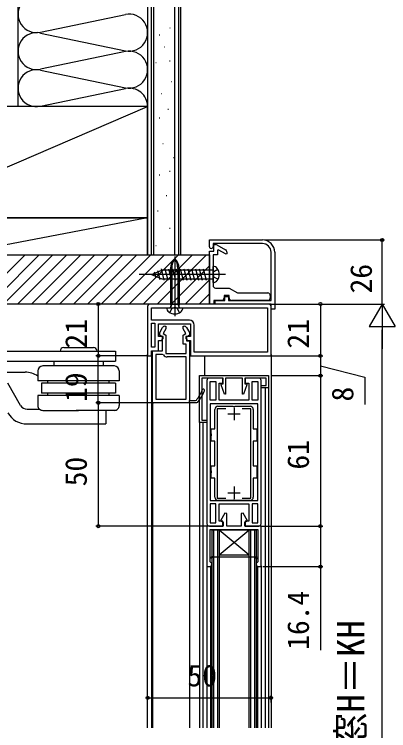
# Model space of a CAD drawing. Units: millimetres, scale not verified. Extents: x -525 to 525, y -782 to 777.
# Drawn here: x -375 to -223.3, y 299.9 to 590.2 of the extents above; entities that cross this region are included whole.
import ezdxf
from ezdxf.enums import TextEntityAlignment as Align

# ---------------------------------------------------------------- set-up
doc = ezdxf.new("R2010")
doc.units = ezdxf.units.MM
doc.header["$LTSCALE"] = 4
for name, color, linetype in [('0-2_YKK_11', 7, 'Continuous'), ('0-3_YKK_12', 2, 'Continuous'), ('0-4_YKK_13', 4, 'Continuous'), ('0-6_YKK_D', 6, 'Continuous'), ('0-8_YSS_K', 3, 'Continuous'), ('0-9_YSS_KE', 3, 'Continuous')]:
    doc.layers.add(name, color=color, linetype=linetype)
doc.styles.add('ＭＳ ゴシック', font='')
doc.styles.get('ＭＳ ゴシック').set_extended_font_data('MS Gothic')

msp = doc.modelspace()

# ---------------------------------------------------------------- linework, layer by layer
at = {"layer": '0-2_YKK_11'}
for p, q in [((-292.964, 496.826), (-289.421, 494.78)), ((-271.296, 476.259), (-271.296, 475.259)), ((-272.296, 474.259), (-286.996, 474.259)), ((-272, 472.76), (-320, 472.76)), ((-297, 441.76), (-297, 383.76)), ((-275, 383.76), (-275, 441.76)), ((-286, 430.76), (-286, 425.76)), ((-288.5, 428.26), (-283.5, 428.26)), ((-286, 398.76), (-286, 393.76)), ((-288.5, 396.26), (-283.5, 396.26)), ((-295.214, 370.16), (-294.875, 370.356)), ((-294.625, 369.923), (-294.625, 369.923))]:
    msp.add_line(p, q, dxfattribs=at)
for points in [[(-295.996, 496.009), (-295.996, 498.759), (-274.496, 498.759)], [(-295.996, 472.759), (-295.996, 494.259), (-294.196, 494.259), (-294.196, 496.959), (-293.464, 496.959)], [(-274.496, 497.259), (-294.496, 497.259), (-294.496, 496.009)], [(-288.921, 493.914), (-288.921, 493.106), (-289.221, 492.933), (-292.396, 494.766), (-292.696, 494.592), (-292.696, 492.759), (-294.496, 492.759), (-294.496, 485.43), (-294.639, 485.239), (-294.639, 484.28), (-294.496, 484.089), (-294.496, 480.259)], [(-269.496, 493.759), (-269.496, 470.759), (-270.996, 470.759), (-270.996, 472.759), (-293.696, 472.759), (-293.696, 474.259), (-289.696, 474.259), (-289.696, 475.759), (-288.196, 475.759), (-288.196, 474.259), (-270.996, 474.259), (-270.996, 493.759)], [(-293.496, 479.259), (-287.996, 479.259), (-284.532, 477.259), (-272.296, 477.259)], [(-287.996, 475.259), (-287.996, 476.259), (-289.996, 476.259), (-289.996, 475.259)], [(-290.996, 474.259), (-294.196, 474.259), (-294.196, 472.759), (-295.996, 472.759)], [(-321, 471.76), (-321, 451.76), (-319.5, 451.76), (-319.5, 453.76), (-316.6, 453.76), (-316.6, 458.06), (-315.4, 458.06), (-314.7, 458.76), (-314.7, 459.56), (-316.6, 459.56), (-316.6, 464.76), (-303.6, 464.76), (-303.6, 459.56), (-305.5, 459.56), (-305.5, 458.76), (-304.8, 458.06), (-303.6, 458.06), (-303.6, 451.76), (-271, 451.76), (-271, 471.76)], [(-319.5, 471.26), (-272.5, 471.26), (-272.5, 453.26), (-302.1, 453.26), (-302.1, 458.06), (-302.1, 464.26)], [(-304.1, 466.26), (-319.5, 466.26), (-319.5, 471.26)], [(-300.848, 432.929), (-301.223, 432.76), (-319.1, 432.76), (-319.1, 453.76), (-315, 453.76), (-315, 459.36), (-316.1, 460.13), (-316.1, 461.223), (-314.924, 463.26)], [(-314.058, 463.76), (-313.6, 463.76), (-313.6, 462.753), (-314.695, 460.856), (-313.6, 460.089), (-313.6, 452.76), (-305.4, 452.76), (-305.4, 456.46), (-306.6, 456.46), (-306.6, 460.089), (-305.505, 460.856), (-306.6, 462.753), (-306.6, 463.76), (-306.142, 463.76)], [(-305.276, 463.26), (-304.1, 461.223), (-304.1, 460.13), (-305.2, 459.36), (-305.2, 457.86), (-304, 457.86)], [(-304, 457.86), (-304, 433.66), (-301.638, 433.66), (-301.253, 433.841)], [(-317.7, 452.36), (-317.7, 434.16), (-305.4, 434.16), (-305.4, 451.36), (-313.1, 451.36)], [(-314.643, 452.152), (-315.049, 452.36), (-317.7, 452.36)], [(-276, 442.76), (-281.5, 442.76), (-281.5, 440.76), (-280, 440.76), (-280, 433.76), (-292, 433.76), (-292, 440.76), (-290.5, 440.76), (-290.5, 442.76), (-296, 442.76)], [(-300.848, 432.929), (-301.223, 432.76), (-304, 432.76), (-304, 433.66), (-301.638, 433.66), (-301.253, 433.841)], [(-293.8, 394.46), (-293.8, 402.26), (-295.3, 402.26), (-295.3, 404.302), (-295.18, 404.485), (-295.18, 405.035), (-295.3, 405.218), (-295.3, 407.26), (-293.8, 407.26), (-293.8, 417.26), (-295.3, 417.26), (-295.3, 419.302), (-295.18, 419.485), (-295.18, 420.035), (-295.3, 420.218), (-295.3, 422.26), (-293.8, 422.26), (-293.8, 430.06)], [(-289.336, 430.36), (-292.8, 430.36), (-292.8, 394.16), (-289.336, 394.16)], [(-292.5, 431.36), (-286.458, 431.36), (-286.275, 431.24), (-285.725, 431.24), (-285.542, 431.36), (-279.5, 431.36)], [(-282.664, 394.16), (-279.2, 394.16), (-279.2, 430.36), (-282.664, 430.36)], [(-278.2, 430.06), (-278.2, 422.26), (-276.7, 422.26), (-276.7, 420.218), (-276.82, 420.035), (-276.82, 419.485), (-276.7, 419.302), (-276.7, 417.26), (-278.2, 417.26)], [(-278.2, 417.26), (-278.2, 407.26), (-276.7, 407.26), (-276.7, 405.218), (-276.82, 405.035), (-276.82, 404.485), (-276.7, 404.302), (-276.7, 402.26), (-278.2, 402.26), (-278.2, 394.46)], [(-279.5, 393.16), (-285.542, 393.16), (-285.725, 393.28), (-286.275, 393.28), (-286.458, 393.16), (-292.5, 393.16)], [(-296, 382.76), (-290.5, 382.76), (-290.5, 384.76), (-292, 384.76), (-292, 391.76), (-280, 391.76), (-280, 384.76), (-281.5, 384.76), (-281.5, 382.76), (-276, 382.76)], [(-276, 366.36), (-275, 366.36), (-275, 382.76), (-281.65, 382.76), (-281.65, 384.313), (-280.529, 384.96), (-282.309, 388.042), (-283.05, 387.844), (-283.05, 382.76), (-288.95, 382.76), (-288.95, 387.844), (-289.691, 388.042), (-291.471, 384.96), (-290.35, 384.313), (-290.35, 382.76), (-297, 382.76), (-297, 366.36), (-296, 366.36)], [(-295.6, 381.36), (-276.4, 381.36), (-276.4, 370.16), (-276.4, 369.36), (-276.4, 368.335), (-276.775, 367.851), (-277, 367.56), (-277, 367.36)], [(-295, 367.36), (-295, 367.56), (-295.225, 367.851), (-295.6, 368.335), (-295.6, 369.36), (-295.6, 370.16), (-295.6, 381.36)], [(-294.875, 370.356), (-295.214, 370.16), (-295.214, 370.16)], [(-276.786, 370.16), (-294.875, 370.356), (-276.4, 370.16)], [(-276.4, 369.36), (-277.375, 369.923), (-277.125, 370.356), (-276.786, 370.16), (-276.786, 370.16)]]:
    msp.add_lwpolyline(points, dxfattribs=at)
for points in [[(-319.5, 455.26), (-319.5, 465.06), (-318.1, 465.06), (-318.1, 455.26)], [(-300, 443.76), (-272, 443.76), (-272, 438.76), (-275, 438.76), (-275, 439.76), (-273, 439.76), (-273, 442.76), (-281.6, 442.76), (-281.6, 440.46), (-280.8, 440.46), (-280.8, 439.96), (-282.1, 436.222), (-282.6, 436.307), (-282.6, 442.76), (-289.4, 442.76), (-289.4, 436.306), (-289.9, 436.222), (-291.2, 439.96), (-291.2, 440.46), (-290.4, 440.46), (-290.4, 442.76), (-299, 442.76), (-299, 425.76), (-297, 425.76), (-297, 424.76), (-300, 424.76)], [(-293.4, 441.36), (-293.4, 433.76), (-295.6, 433.76), (-295.6, 441.36)], [(-276.4, 441.36), (-276.4, 433.76), (-278.6, 433.76), (-278.6, 441.36)], [(-276.4, 393.16), (-276.4, 432.36), (-295.6, 432.36), (-295.6, 393.16)], [(-293.4, 384.16), (-293.4, 391.76), (-295.6, 391.76), (-295.6, 384.16)], [(-276.4, 384.16), (-276.4, 391.76), (-278.6, 391.76), (-278.6, 384.16)]]:
    msp.add_lwpolyline(points, close=True, dxfattribs=at)
for centre, radius, start, end in [((-293.464, 495.959), 1, 60.00006, 90.00007), ((-274.496, 493.759), 5, 360, 89.99998), ((-274.496, 493.759), 3.5, 359.99995, 89.99993), ((-295.246, 496.009), 0.75, 179.99999, 0.00001), ((-289.921, 493.914), 1, 359.99997, 60), ((-293.496, 480.259), 1, 179.99995, 269.99999), ((-272.296, 476.259), 1, 359.99998, 89.99996), ((-290.996, 475.259), 1, 270.00004, 0.00002), ((-286.996, 475.259), 1, 179.99998, 270.00002), ((-272.296, 475.259), 1, 270.00004, 0.00002), ((-320, 471.76), 1, 90.00001, 179.99999), ((-272, 471.76), 1, 0.00001, 89.99999), ((-304.1, 464.26), 2, 0.00001, 89.99999), ((-314.058, 462.76), 1, 90, 150.00002), ((-306.142, 462.76), 1, 29.99998, 90), ((-313.1, 453.26), 1.9, 215.68531, 269.99999), ((-296, 441.76), 1, 90.00001, 179.99999), ((-276, 441.76), 1, 0.00001, 89.99999), ((-312.099, 442.85), 14.1, 320.28516, 339.73341), ((-312.099, 442.85), 14.1, 320.28516, 339.73341), ((-312.099, 442.85), 15, 318.5951, 339.7334), ((-312.099, 442.85), 15, 318.5951, 339.7334), ((-298.45, 437.81), 0.45, 339.73339, 159.73341), ((-298.45, 437.81), 0.45, 339.73339, 159.73341), ((-292.5, 430.06), 1.3, 90.00001, 179.99999), ((-279.5, 430.06), 1.3, 0.00001, 89.99999), ((-292.5, 394.46), 1.3, 180.00001, 269.99999), ((-279.5, 394.46), 1.3, 270.00001, 359.99999), ((-296, 383.76), 1, 180.00001, 269.99999), ((-276, 383.76), 1, 270.00001, 359.99999), ((-295.237, 370.258), 0.376, 195.12324, 15.12326), ((-294.75, 370.139), 0.25, 299.99992, 119.99994), ((-296, 367.36), 1, 270.00001, 359.99999), ((-276, 367.36), 1, 180.00001, 269.99999)]:
    msp.add_arc(centre, radius, start, end, dxfattribs=at)
at = {"layer": '0-3_YKK_12'}
for p, q in [((-321, 301.01), (-321, 452.26)), ((-319.5, 452.26), (-319.5, 301.01)), ((-297.999, 451.76), (-297.999, 443.76)), ((-271, 452.26), (-271, 301.01)), ((-273.4, 438.76), (-273.4, 301.01)), ((-272, 439.06), (-272, 301.01)), ((-319.1, 432.76), (-319.1, 301.01)), ((-319.1, 432.76), (-318.6, 432.76)), ((-304, 432.76), (-304, 301.01)), ((-300, 425.06), (-300, 301.01)), ((-298.601, 424.76), (-298.601, 301.01)), ((-295, 381.16), (-295, 301.01)), ((-277, 381.16), (-295, 381.16)), ((-294.3, 381.16), (-294.3, 301.01)), ((-292.7, 381.16), (-292.7, 301.01)), ((-292, 381.16), (-292, 301.01)), ((-292, 371.16), (-280, 381.16)), ((-280, 381.16), (-280, 301.01)), ((-279.3, 381.16), (-279.3, 301.01)), ((-277.7, 381.16), (-277.7, 301.01)), ((-277, 381.16), (-277, 301.01)), ((-296.999, 366.638), (-297, 301.01)), ((-295.499, 366.494), (-295.5, 301.01)), ((-276.5, 366.494), (-276.5, 301.01)), ((-275, 366.66), (-275, 301.01))]:
    msp.add_line(p, q, dxfattribs=at)
msp.add_lwpolyline([(-292, 371.16), (-280, 371.16), (-292, 381.16)], dxfattribs=at)
at = {"layer": '0-4_YKK_13'}
for p, q in [((-310, 492.038), (-310, 467.886)), ((-294.496, 481.509), (-294.496, 488.009)), ((-319.496, 484.759), (-315.271, 486.509)), ((-318.385, 485.815), (-317.749, 483.441)), ((-316.988, 486.394), (-316.002, 482.717)), ((-315.59, 486.973), (-314.381, 482.459)), ((-294.496, 486.509), (-315.271, 486.509)), ((-314.06, 487.059), (-312.828, 482.459)), ((-312.507, 487.059), (-311.275, 482.459)), ((-311.746, 487.235), (-311.746, 472.66)), ((-311.218, 487.235), (-311.218, 472.66)), ((-310.954, 487.059), (-309.722, 482.459)), ((-309.401, 487.059), (-308.169, 482.459)), ((-308.782, 487.235), (-308.782, 472.66)), ((-308.254, 487.235), (-308.254, 472.66)), ((-307.849, 487.059), (-306.616, 482.459)), ((-306.296, 487.059), (-305.063, 482.459)), ((-304.743, 487.059), (-303.51, 482.459)), ((-303.19, 487.059), (-301.957, 482.459)), ((-301.637, 487.059), (-300.404, 482.459)), ((-300.084, 487.059), (-298.851, 482.459)), ((-298.531, 487.059), (-297.298, 482.459)), ((-294.496, 484.759), (-294.224, 485.852)), ((-292.504, 486.709), (-294.224, 485.852)), ((-289.496, 484.759), (-324.496, 484.759)), ((-319.496, 484.759), (-315.271, 483.009)), ((-315.271, 483.009), (-294.496, 483.009)), ((-294.496, 484.759), (-294.224, 483.667)), ((-292.504, 482.809), (-294.224, 483.667)), ((-313.25, 471.26), (-312.08, 471.26)), ((-311.746, 472.66), (-308.254, 472.66)), ((-311.746, 472.66), (-311.589, 471.856)), ((-311.218, 472.66), (-311.61, 471.588)), ((-308.782, 472.66), (-308.39, 471.588)), ((-308.254, 472.66), (-308.411, 471.856)), ((-393, 453.663), (-334, 453.663)), ((-358, 453.663), (-340, 453.663)), ((-355, 455.163), (-343, 455.163)), ((-334, 453.663), (-334, 449.663)), ((-393, 449.663), (-341.997, 449.663)), ((-343.215, 447.663), (-363.533, 447.663)), ((-359, 449.663), (-359, 447.663)), ((-334.5, 447.663), (-344.668, 447.663)), ((-344.554, 449.663), (-334, 449.663)), ((-339, 449.663), (-339, 447.663)), ((-413.999, 445.163), (-370.605, 445.163)), ((-365.5, 445.663), (-365.5, 441.663)), ((-332.5, 445.663), (-332.5, 441.663)), ((-358.065, 441.663), (-365.5, 441.663)), ((-361.385, 440.663), (-361.385, 441.663)), ((-332.5, 441.663), (-359.868, 441.663)), ((-336.615, 440.663), (-336.615, 441.663)), ((-372.471, 431.663), (-377.667, 440.663)), ((-358.18, 440.663), (-364, 440.663)), ((-364, 440.663), (-364, 436.663)), ((-334, 440.663), (-359.868, 440.663)), ((-334, 440.663), (-334, 436.663)), ((-332.5, 435.663), (-365.5, 435.663)), ((-365.5, 435.663), (-365.5, 431.663)), ((-358.123, 436.663), (-364, 436.663)), ((-361.385, 435.663), (-361.385, 436.663)), ((-358.123, 435.663), (-359.978, 435.663)), ((-334, 436.663), (-359.868, 436.663)), ((-336.615, 435.663), (-336.615, 436.663)), ((-332.5, 435.663), (-332.5, 431.663)), ((-369.873, 430.163), (-364.823, 430.163)), ((-363.5, 429.663), (-349, 429.663)), ((-334.5, 429.663), (-349.991, 429.663)), ((-337.949, 429.663), (-337.949, 424.163)), ((-369.873, 424.163), (-337.949, 424.163))]:
    msp.add_line(p, q, dxfattribs=at)
for points in [[(-312.08, 471.26), (-307.92, 471.26), (-306.75, 471.26)], [(-311.95, 469.268), (-311.145, 470.896), (-310, 471.505)], [(-308.05, 469.268), (-308.855, 470.896), (-310, 471.505)]]:
    msp.add_lwpolyline(points, dxfattribs=at)
for centre, radius, start, end in [((-306.232, 487.235), 5.513, 133.10467, 180), ((-303.954, 487.235), 7.263, 146.3423, 180), ((-313.768, 487.235), 5.513, 0, 46.89533), ((-316.046, 487.235), 7.263, 0, 33.6577), ((-294.484, 485.91), 2.1, 37.24917, 90.33888), ((-295.996, 484.759), 4, 322.75083, 37.24917), ((-294.484, 483.609), 2.1, 269.66112, 322.75083), ((-311.15, 471.248), 2.1, 179.66349, 232.75111), ((-312.08, 471.76), 0.5, 270, 11.05172), ((-307.92, 471.76), 0.5, 168.94828, 270), ((-308.85, 471.248), 2.1, 307.24778, 0.33964), ((-310, 472.76), 4, 232.75222, 307.24778), ((-355, 453.663), 1.5, 90, 180), ((-343, 453.663), 1.5, 0, 90), ((-363.5, 445.663), 2, 90, 179.99967), ((-334.5, 445.663), 2, 0.00022, 90), ((-370.605, 436.163), 9, 55.44249, 90), ((-369.873, 433.163), 3, 210.00004, 270), ((-363.5, 431.663), 2, 179.99986, 270), ((-334.5, 431.663), 2, 270, 0.00014), ((-369.873, 433.163), 9, 210.00004, 270)]:
    msp.add_arc(centre, radius, start, end, dxfattribs=at)
at = {"layer": '0-6_YKK_D'}
for p, q in [((-273.496, 498.759), (-225, 498.759)), ((-226, 472.759), (-226, 498.759)), ((-321, 472.76), (-342, 472.76)), ((-341, 472.76), (-341, 451.76)), ((-271, 472.76), (-225, 472.76)), ((-270.5, 472.76), (-250, 472.76)), ((-269.996, 472.759), (-225, 472.759)), ((-251, 472.76), (-251, 451.76)), ((-226, 472.76), (-231.25, 463.667)), ((-226, 472.76), (-220.75, 463.667)), ((-226, 472.76), (-226, 454.574)), ((-231.25, 463.667), (-220.75, 463.667)), ((-226, 151.26), (-226, 462.26)), ((-321.5, 451.76), (-342, 451.76)), ((-321.5, 451.76), (-342, 451.76)), ((-341, 432.76), (-341, 451.76)), ((-270.5, 451.76), (-250, 451.76)), ((-270.5, 451.76), (-250, 451.76)), ((-251, 451.76), (-251, 443.76)), ((-270.8, 443.76), (-250, 443.76)), ((-270.8, 443.76), (-250, 443.76)), ((-251, 443.76), (-251, 382.76)), ((-319.6, 432.76), (-342, 432.76)), ((-319.6, 432.76), (-342, 432.76)), ((-341, 432.76), (-341, 382.76)), ((-297, 382.76), (-342, 382.76)), ((-275, 382.76), (-250, 382.76)), ((-275, 382.76), (-250, 382.76)), ((-274.3, 366.36), (-250, 366.36)), ((-321, 311.26), (-321, 314.16)), ((-271, 311.26), (-271, 314.16)), ((-321, 313.16), (-271, 313.16))]:
    msp.add_line(p, q, dxfattribs=at)
for points in [[(-251, 447.76), (-233, 443.191), (-233, 432.1)], [(-251, 382.76), (-251, 366.36), (-251, 332.469)]]:
    msp.add_lwpolyline(points, dxfattribs=at)
for centre in [(-226, 498.759), (-341, 472.76), (-251, 472.76), (-341, 451.76), (-341, 451.76), (-251, 451.76), (-251, 451.76), (-251, 443.76), (-251, 443.76), (-341, 432.76), (-341, 432.76), (-341, 382.76), (-251, 382.76), (-251, 382.76), (-251, 366.36), (-321, 313.16), (-271, 313.16)]:
    msp.add_circle(centre, 0.637, dxfattribs=at)
at = {"layer": '0-8_YSS_K'}
for p, q in [((-373.5, 552.76), (-373.5, 627.602)), ((-321, 627.602), (-321, 552.76)), ((-319.5, 492.76), (-319.5, 627.602)), ((-310, 492.76), (-310, 627.602)), ((-307.5, 492.76), (-307.5, 627.602)), ((-364.468, 582.918), (-330.032, 590.102)), ((-312.033, 584.713), (-311.833, 584.713)), ((-364.468, 582.602), (-330.032, 575.418)), ((-316.287, 581.843), (-316.087, 581.843)), ((-330.032, 575.102), (-364.468, 567.918)), ((-314.189, 576.948), (-313.989, 576.948)), ((-317.686, 570.654), (-317.486, 570.654)), ((-312.091, 571.353), (-311.891, 571.353)), ((-364.468, 567.602), (-330.032, 560.418)), ((-311.392, 562.961), (-311.192, 562.961)), ((-364.468, 552.918), (-330.032, 560.102)), ((-315.588, 558.065), (-315.388, 558.065)), ((-426, 507.76), (-321, 552.76)), ((-312.79, 551.771), (-312.59, 551.771)), ((-316.287, 548.274), (-316.087, 548.274)), ((-314.888, 537.784), (-314.688, 537.784)), ((-310.692, 532.189), (-310.492, 532.189)), ((-312.091, 526.594), (-311.891, 526.594)), ((-316.287, 525.195), (-316.087, 525.195)), ((-313.49, 516.803), (-313.29, 516.803)), ((-316.987, 510.509), (-316.787, 510.509)), ((-321, 507.76), (-399, 492.76)), ((-312.091, 503.515), (-311.891, 503.515)), ((-317.686, 496.522), (-317.486, 496.522)), ((-387.681, 475.76), (-370.681, 492.76)), ((-384, 473.785), (-365.024, 492.76)), ((-379.367, 472.76), (-359.367, 492.76)), ((-373.711, 472.76), (-353.711, 492.76)), ((-368.054, 472.76), (-348.054, 492.76)), ((-362.397, 472.76), (-342.397, 492.76)), ((-356.74, 472.76), (-336.74, 492.76)), ((-351.083, 472.76), (-331.083, 492.76)), ((-345.426, 472.76), (-325.426, 492.76)), ((-339.769, 472.76), (-319.769, 492.76)), ((-334.113, 472.76), (-314.113, 492.76)), ((-328.456, 472.76), (-308.456, 492.76)), ((-322.799, 472.76), (-302.799, 492.76)), ((-317.142, 472.76), (-297.142, 492.76)), ((-296.001, 492.76), (-296.001, 472.759)), ((-311.485, 472.76), (-296.001, 488.245)), ((-305.828, 472.76), (-296.001, 482.588)), ((-300.172, 472.759), (-296, 476.932))]:
    msp.add_line(p, q, dxfattribs=at)
msp.add_lwpolyline([(-321, 492.76), (-321, 507.76), (-399, 507.76), (-399, 492.76)], close=True, dxfattribs=at)
for centre, start, end in [((-366, 590.26), 78.21649, 281.78353), ((-328.5, 582.76), 258.21646, 101.78354), ((-366, 575.26), 78.21649, 281.78353), ((-328.5, 567.76), 258.21646, 101.78354), ((-366, 560.26), 78.21649, 281.78353), ((-328.5, 552.76), 0, 101.78354)]:
    msp.add_arc(centre, 7.5, start, end, dxfattribs=at)
at = {"layer": '0-9_YSS_KE'}
for p, q in [((-321, 627.602), (-321, 492.76)), ((-318.5, 492.76), (-318.5, 627.602)), ((-308.5, 627.602), (-308.5, 492.76)), ((-398, 492.76), (-296, 492.76)), ((-321, 492.76), (-308.5, 492.76))]:
    msp.add_line(p, q, dxfattribs=at)
msp.add_lwpolyline([(-321, 507.76), (-321, 552.76), (-426, 552.76), (-426, 507.76)], close=True, dxfattribs=at)
msp.add_lwpolyline([(-296, 492.76), (-296, 472.76), (-384, 472.76)], dxfattribs=at)

# ---------------------------------------------------------------- texts
at = {"layer": '0-6_YKK_D', "style": 'ＭＳ ゴシック'}
for s, height, p in [('26', 8.798, (-227.5, 477.066)), ('21', 8.798, (-343, 454.726)), ('21', 8.798, (-253, 454.726)), ('19', 8.798, (-343, 433.09)), ('8', 8.798, (-235, 433.282)), ('61', 8.798, (-253, 405.692)), ('50', 8.798, (-343, 398.896)), ('16.4', 8.798, (-253, 332.628)), ('ふかし枠H＝内窓H＝KH', 11, (-229.96, 194.729))]:
    msp.add_text(s, height=height, rotation=90, dxfattribs=at).set_placement(p, align=Align.BOTTOM_LEFT)
msp.add_text('50', height=8.798, dxfattribs=at).set_placement((-304.864, 315.16), align=Align.BOTTOM_LEFT)

doc.saveas('drawing.dxf')
